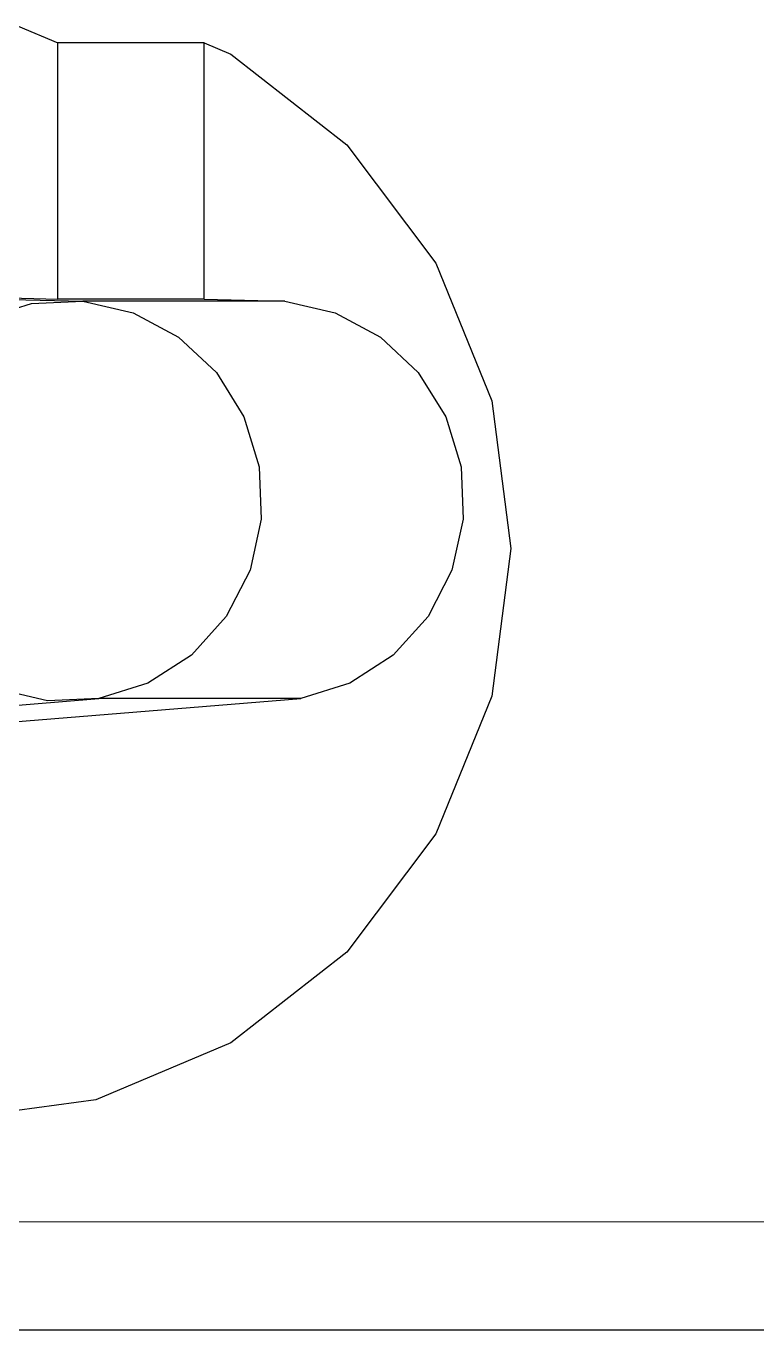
# Model space of a CAD drawing. Extents: x 2733443 to 3206532, y -1516114 to -1264405.
# Drawn here: x 2991477.4 to 2991522.4, y -1490091 to -1490010.6 of the extents above; entities that cross this region are included whole.
import ezdxf

# ---------------------------------------------------------------- set-up
doc = ezdxf.new("R2010")
doc.units = 0
doc.header["$MEASUREMENT"] = 0
doc.linetypes.add('1', pattern=[0, 0, 0])
doc.layers.get('0').update_dxf_attribs({"color": 250, "linetype": '1'})
doc.layers.add('furniture', color=33, linetype='Continuous')

# ---------------------------------------------------------------- blocks, each defined once
blk = doc.blocks.new('EQUIPMENT')
at = {"layer": 'furniture'}
for p, q in [((-40116.23, 12152.837), (-40113.773, 12151.799)), ((-40113.773, 12135.999), (-40113.773, 12151.799)), ((-40104.781, 12151.799), (-40113.773, 12151.799)), ((-40104.781, 12135.999), (-40104.781, 12151.799)), ((-40104.781, 12151.799), (-40103.131, 12151.102)), ((-40103.131, 12151.102), (-40095.987, 12145.511)), ((-40095.987, 12145.511), (-40090.505, 12138.226)), ((-40090.505, 12138.226), (-40087.059, 12129.741)), ((-40124.458, 12136.176), (-40112.235, 12135.878)), ((-40123.723, 12136.279), (-40113.773, 12135.999)), ((-40104.781, 12135.999), (-40113.773, 12135.999)), ((-40104.781, 12135.999), (-40099.804, 12135.878)), ((-40118.417, 12134.785), (-40115.396, 12135.747)), ((-40115.396, 12135.747), (-40112.235, 12135.878)), ((-40099.804, 12135.878), (-40112.235, 12135.878)), ((-40112.235, 12135.878), (-40109.147, 12135.17)), ((-40109.147, 12135.17), (-40106.345, 12133.672)), ((-40099.804, 12135.878), (-40096.717, 12135.17)), ((-40096.717, 12135.17), (-40093.914, 12133.672)), ((-40106.345, 12133.672), (-40104.018, 12131.485)), ((-40093.914, 12133.672), (-40091.588, 12131.485)), ((-40104.018, 12131.485), (-40102.326, 12128.758)), ((-40091.588, 12131.485), (-40089.895, 12128.758)), ((-40087.059, 12129.741), (-40085.883, 12120.636)), ((-40102.326, 12128.758), (-40101.383, 12125.678)), ((-40089.895, 12128.758), (-40088.953, 12125.678)), ((-40101.383, 12125.678), (-40101.254, 12122.453)), ((-40088.953, 12125.678), (-40088.824, 12122.453)), ((-40101.254, 12122.453), (-40101.948, 12119.305)), ((-40088.824, 12122.453), (-40089.518, 12119.305)), ((-40085.883, 12120.636), (-40087.059, 12111.531)), ((-40101.948, 12119.305), (-40103.418, 12116.447)), ((-40089.518, 12119.305), (-40090.987, 12116.447)), ((-40103.418, 12116.447), (-40105.562, 12114.074)), ((-40090.987, 12116.447), (-40093.132, 12114.074)), ((-40105.562, 12114.074), (-40108.236, 12112.349)), ((-40093.132, 12114.074), (-40095.806, 12112.349)), ((-40114.418, 12111.256), (-40117.506, 12111.964)), ((-40108.236, 12112.349), (-40111.257, 12111.387)), ((-40095.806, 12112.349), (-40098.826, 12111.387)), ((-40126.483, 12110.148), (-40111.257, 12111.387)), ((-40122.473, 12109.463), (-40098.826, 12111.387)), ((-40111.257, 12111.387), (-40114.418, 12111.256)), ((-40098.826, 12111.387), (-40111.257, 12111.387)), ((-40087.059, 12111.531), (-40090.505, 12103.046)), ((-40090.505, 12103.046), (-40095.987, 12095.761)), ((-40095.987, 12095.761), (-40103.131, 12090.17)), ((-40103.131, 12090.17), (-40111.451, 12086.656)), ((-40111.451, 12086.656), (-40120.379, 12085.457)), ((-40150.448, 12079.167), (-40066.101, 12079.15)), ((-40287.288, 12072.482), (-39969.965, 12072.482))]:
    blk.add_line(p, q, dxfattribs=at)

msp = doc.modelspace()

# ---------------------------------------------------------------- block references
at = {"color": 240, "true_color": 0xed1f24}
msp.add_blockref('EQUIPMENT', (3031593.1809, -1502163.4359), dxfattribs=at)

doc.saveas('drawing.dxf')
